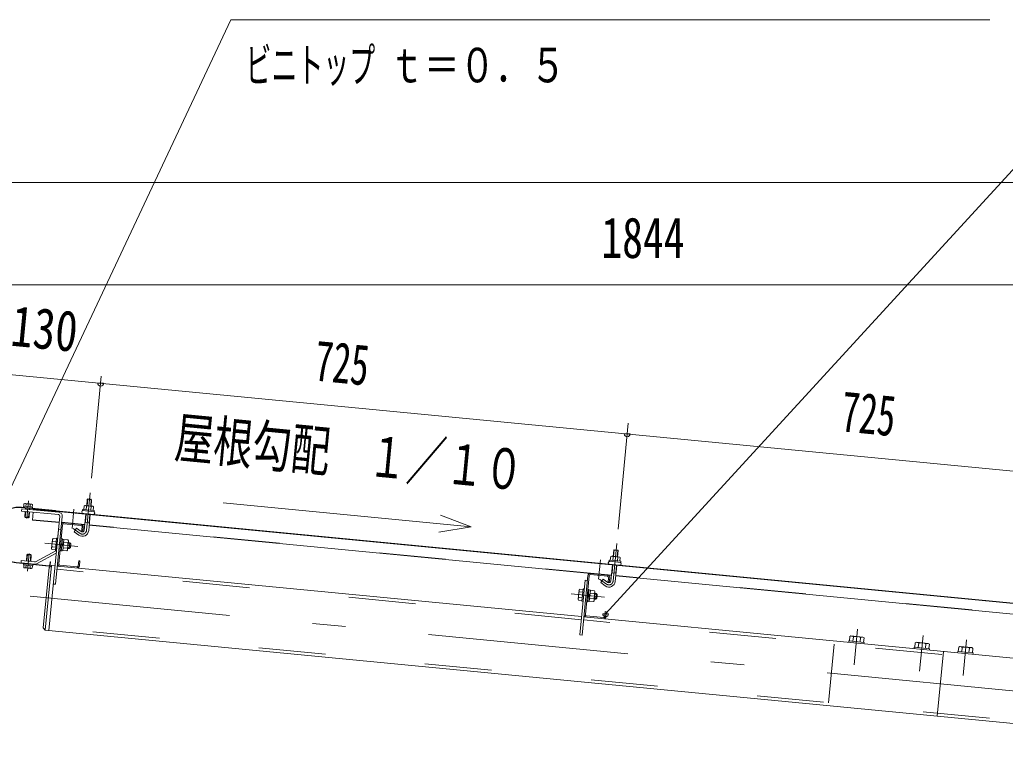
# Model space of a CAD drawing. Units: millimetres, scale not verified. Extents: x -32711 to 32716, y -14700 to 14700.
# Drawn here: x 15648 to 20375, y 8027 to 11466 of the extents above; entities that cross this region are included whole.
import ezdxf
from ezdxf.enums import TextEntityAlignment as Align

# ---------------------------------------------------------------- set-up
doc = ezdxf.new("R2010")
doc.units = ezdxf.units.MM
doc.header["$LTSCALE"] = 80
doc.linetypes.add('USER2', pattern=[10, 4, -6])
doc.linetypes.add('USER3', pattern=[24, 12, -5, 2, -5])
for name, color, linetype, lineweight in [('0-6_2-02BOLD', 7, 'Continuous', 18), ('0-7_2-12HIDDEN', 3, 'USER2', 18), ('0-8_2-22CENTER', 3, 'USER3', 18), ('0-9_2-42THIN', 4, 'Continuous', 18), ('0-A_2-52DIM', 3, 'Continuous', 18)]:
    doc.layers.add(name, color=color, linetype=linetype, lineweight=lineweight)
doc.styles.add('ＭＳ ゴシック', font='')
doc.styles.get('ＭＳ ゴシック').set_extended_font_data('MS Gothic')

msp = doc.modelspace()

# ---------------------------------------------------------------- linework, layer by layer
at = {"layer": '0-6_2-02BOLD'}
for p, q in [((21149.07, 8598.56), (15656.02, 9127.48)), ((15675.87, 9125.56), (15675.39, 9120.5)), ((15676.97, 9132.83), (15678.14, 9145.01)), ((15697.09, 9130.92), (15698.25, 9143.09)), ((15966.06, 9117.31), (15967.78, 9135.15)), ((15992.67, 9165.51), (15971.77, 9167.53)), ((15990.4, 9132.98), (15988.68, 9115.13)), ((15692.83, 9082.1), (15695.24, 9107.34)), ((15696.3, 9118.49), (15696.78, 9123.55)), ((15713.71, 9116.81), (15714.21, 9121.87)), ((15714.03, 9120.14), (21148.89, 8596.82)), ((15840.18, 9086.36), (15787.36, 8537.81)), ((15840.17, 9086.35), (15824.7, 8925.66)), ((15957.47, 9019.12), (15964.88, 9095.98)), ((15985.78, 9093.97), (15978.38, 9017.1)), ((15853.03, 9044.52), (15835.05, 8857.77)), ((15960.01, 9045.47), (15848.52, 9056.2)), ((15941.36, 9041.63), (15859.14, 9049.55)), ((15946.4, 9035.52), (15944.11, 9011.83)), ((15982.16, 9056.39), (15961.26, 9058.41)), ((18485.82, 8802.25), (15980.92, 9043.45)), ((15834.03, 9022.43), (15845.17, 9021.36)), ((15908.58, 9011.27), (15930.8, 8995.42)), ((15820.33, 8938.64), (15803.6, 8940.25)), ((15806.12, 8966.4), (15822.85, 8964.79)), ((15848.79, 8942.07), (15856.44, 8948.36)), ((15857.1, 8955.33), (15849.46, 8949.04)), ((15875.4, 8933.34), (15855.18, 8935.29)), ((15857.7, 8961.43), (15877.91, 8959.49)), ((15884.71, 8931.58), (15887.38, 8959.44)), ((15821.41, 8920.71), (15723.29, 8868.13)), ((15728.58, 8858.25), (15823.09, 8908.91)), ((18491.88, 8874.1), (18493.59, 8891.95)), ((18516.22, 8889.77), (18514.5, 8871.92)), ((15787.96, 8847.2), (15630.49, 8862.35)), ((15630.65, 8864.1), (15788.13, 8848.93)), ((15678.08, 8852.13), (15676.92, 8839.96)), ((15697.03, 8838.04), (15698.19, 8850.22)), ((15828.39, 8847.16), (18343.07, 8605.03)), ((15840.08, 8851.66), (15922.3, 8843.75)), ((18483.29, 8775.9), (18490.69, 8852.77)), ((18511.59, 8850.75), (18504.2, 8773.89)), ((18360.86, 8614.56), (18378.84, 8801.3)), ((18384.96, 8806.34), (18467.17, 8798.41)), ((18507.97, 8813.17), (18487.07, 8815.19)), ((21011.64, 8559.04), (18506.73, 8800.24)), ((18359.85, 8779.21), (18370.99, 8778.14)), ((18348.67, 8721.58), (18331.94, 8723.19)), ((18378.14, 8735.43), (18372.56, 8735.97)), ((18374.61, 8698.85), (18382.25, 8705.15)), ((18382.92, 8712.12), (18375.28, 8705.82)), ((18384.87, 8732.32), (18377.89, 8732.99)), ((18403.73, 8716.28), (18383.51, 8718.22)), ((18405, 8729.35), (18384.77, 8731.3)), ((18406.23, 8716.9), (18413.2, 8716.23)), ((18329.42, 8697.04), (18346.15, 8695.43)), ((18380.99, 8692.07), (18401.21, 8690.13)), ((18448.12, 8600.54), (18365.9, 8608.45)), ((18354.21, 8603.95), (20868.89, 8361.82)), ((19646.25, 8508.01), (19644.21, 8486.77)), ((19678.4, 8483.48), (19680.45, 8504.72)), ((19959.84, 8477.82), (19957.79, 8456.58)), ((19991.98, 8453.29), (19994.03, 8474.52)), ((20078.74, 8437.9), (20048.85, 8127.49)), ((20168.87, 8457.69), (20166.83, 8436.45)), ((20201.02, 8433.16), (20203.07, 8454.4))]:
    msp.add_line(p, q, dxfattribs=at)
for points in [[(15656.18, 9129.22), (15818.88, 9113.55), (15818.72, 9111.81)], [(15705.44, 9144.18), (15671.29, 9147.44), (15668.08, 9145.98), (15666.92, 9133.79)], [(15705.44, 9144.18), (15708.31, 9142.14), (15707.16, 9129.96)], [(16000, 9114.05), (16001.72, 9131.89), (15998.85, 9133.93), (15959.66, 9137.71), (15956.46, 9136.25), (15954.74, 9118.41)], [(15968.81, 9136.83), (15971.77, 9167.53), (15973.68, 9169.1), (15991.09, 9167.43), (15992.67, 9165.51), (15989.71, 9134.81)], [(15834.95, 9105.14), (15657.97, 9122.18), (15656.89, 9111.03), (15833.88, 9093.99)], [(15674.33, 9109.35), (15671.93, 9084.09), (15675.08, 9080.28), (15689.02, 9078.95), (15692.83, 9082.1), (15671.93, 9084.09)], [(15837.22, 9055.7), (15709.01, 9068.04), (15712.64, 9105.66)], [(15851.32, 9085.29), (15820.01, 8760.06), (15808.87, 8761.14)], [(15944.11, 9011.83), (15949.69, 9011.29), (15951.97, 9034.98)], [(15943, 9012.52), (15920.77, 9028.37), (15908.58, 9011.27)], [(15824.11, 8977.87), (15807.37, 8979.48), (15804.55, 8975.51), (15800.32, 8931.62), (15802.34, 8927.18), (15819.07, 8925.57)], [(15824.31, 8921.57), (15818.74, 8922.11), (15824.44, 8981.33), (15830.02, 8980.8)], [(15841.03, 8919.96), (15846.61, 8919.42), (15852.32, 8978.64), (15846.74, 8979.18)], [(15852.08, 8976.21), (15859.05, 8975.53), (15853.82, 8921.19), (15846.84, 8921.86)], [(15853.92, 8922.21), (15874.13, 8920.26), (15876.96, 8924.23), (15881.19, 8968.13), (15879.17, 8972.56), (15858.95, 8974.51)], [(15880.42, 8960.11), (15887.38, 8959.44), (15892.11, 8953.72), (15890.43, 8936.29), (15884.71, 8931.58), (15877.74, 8932.25)], [(15700.41, 8869.15), (15703.23, 8898.96), (15682.34, 8900.95), (15679.49, 8871.16)], [(15682.34, 8900.95), (15686.15, 8904.1), (15700.08, 8902.77), (15703.23, 8898.96)], [(18525.82, 8870.83), (18527.54, 8888.68), (18524.67, 8890.72), (18485.48, 8894.5), (18482.28, 8893.04), (18480.56, 8875.19)], [(18494.62, 8893.61), (18497.58, 8924.31), (18518.49, 8922.31), (18515.53, 8891.6)], [(18497.58, 8924.31), (18499.49, 8925.89), (18516.91, 8924.22), (18518.49, 8922.31)], [(15719.32, 8867.33), (15655.12, 8873.51), (15654.05, 8862.35), (15718.24, 8856.18)], [(15708.25, 8849.26), (15707.09, 8837.08), (15703.87, 8835.61), (15669.73, 8838.87), (15666.86, 8840.92), (15668.01, 8853.1)], [(15799.83, 8849.91), (15788.37, 8840.47), (15760.5, 8550.95), (15769.94, 8539.49), (21094.01, 8026.85)], [(15769.94, 8539.49), (15799.83, 8849.91), (15817.25, 8848.23)], [(15791.95, 8852.08), (15793.46, 8867.76), (15795.2, 8867.6), (15793.69, 8851.92)], [(15928.42, 8848.78), (15930.69, 8872.47), (15936.28, 8871.94), (15933.99, 8848.25)], [(18373.27, 8801.83), (18345.83, 8516.85), (18334.68, 8517.93), (18359.84, 8779.22)], [(18468.81, 8769.31), (18446.6, 8785.15), (18434.4, 8768.06), (18456.62, 8752.21)], [(18472.21, 8792.31), (18469.93, 8768.62), (18475.51, 8768.08), (18477.79, 8791.76)], [(18344.89, 8682.35), (18328.15, 8683.97), (18326.14, 8688.4), (18330.36, 8732.3), (18333.19, 8736.27), (18349.93, 8734.65)], [(18355.84, 8737.58), (18350.26, 8738.12), (18344.56, 8678.89), (18350.13, 8678.35)], [(18378.14, 8735.43), (18372.43, 8676.2), (18366.85, 8676.74)], [(18372.66, 8678.65), (18379.63, 8677.98), (18384.87, 8732.32)], [(18402.78, 8681.02), (18407, 8724.91), (18405, 8729.35)], [(18403.55, 8689.04), (18410.52, 8688.36), (18416.24, 8693.08), (18417.93, 8710.5), (18413.2, 8716.23), (18410.52, 8688.36)], [(18402.78, 8681.02), (18399.95, 8677.05), (18379.73, 8679)], [(18459.81, 8605.03), (18462.09, 8628.72), (18456.51, 8629.25), (18454.23, 8605.57)], [(19627.11, 8488.42), (19629.16, 8509.66), (19634.91, 8512.28), (19692.4, 8506.74), (19697.55, 8503.07), (19695.5, 8481.83)], [(19697.22, 8474.63), (19697.89, 8481.6), (19624.73, 8488.65), (19624.06, 8481.68)], [(19940.69, 8458.23), (19942.74, 8479.46), (19948.49, 8482.09), (20005.98, 8476.55), (20011.13, 8472.88), (20009.09, 8451.64)], [(20010.8, 8444.44), (20011.47, 8451.41), (19938.31, 8458.46), (19937.64, 8451.49)], [(20219.84, 8424.32), (20220.5, 8431.28), (20147.34, 8438.33), (20146.67, 8431.36)], [(20149.73, 8438.1), (20151.78, 8459.34), (20157.53, 8461.96), (20215.02, 8456.43), (20220.16, 8452.76), (20218.12, 8431.51)]]:
    msp.add_lwpolyline(points, dxfattribs=at)
for points in [[(15708.82, 9129.8), (15708.28, 9124.22), (15664.72, 9128.38), (15665.26, 9133.95)], [(15949.5, 9118.91), (15948.96, 9113.34), (16004.71, 9107.96), (16005.24, 9113.53)], [(15710.44, 8854.68), (15709.91, 8849.1), (15666.35, 8853.26), (15666.89, 8858.83)], [(18475.32, 8875.69), (18531.06, 8870.32), (18530.53, 8864.74), (18474.78, 8870.12)]]:
    msp.add_lwpolyline(points, close=True, dxfattribs=at)
for centre, radius, start, end in [((15643.34, 8995.78), 134.05, 84.49997, 264.49997), ((15643.34, 8995.78), 132.3, 84.49997, 264.49997), ((15672.51, 9139.18), 8.11, 46.00594, 84.55217), ((15685.54, 9116.16), 29.79, 64.72084, 104.38129), ((15702.67, 9136.3), 8.11, 84.55217, 123.0836), ((15961.32, 9127.44), 10.06, 50.11574, 110.11574), ((15975.65, 9098.38), 37.62, 66.91203, 102.08795), ((15995.27, 9124.17), 10.06, 58.88425, 118.88425), ((15833.21, 9087.02), 7, 354.49998, 84.49997), ((15833.21, 9087.02), 18.2, 354.49998, 84.49997), ((15951.78, 9106.03), 7, 84.4998, 264.4998), ((16000.55, 9101.33), 7, 264.50061, 84.50061), ((15858.6, 9043.98), 11.2, 84.4973, 174.4973), ((15858.6, 9043.98), 5.6, 84.4973, 174.4973), ((15940.82, 9036.05), 5.6, 354.5092, 84.50122), ((15940.82, 9036.05), 11.2, 354.50143, 84.50122), ((15948.33, 9019.99), 30.18, 234.5, 354.5), ((15948.33, 9019.99), 9.19, 234.5, 354.5), ((15810.56, 8932.98), 10.07, 133.77223, 174.49905), ((15838.87, 8950.06), 36.61, 153.47365, 195.52446), ((15814.34, 8972.21), 10.07, 174.49905, 215.22588), ((15842.64, 8949.69), 36.61, 333.47365, 15.52446), ((15870.95, 8966.76), 10.07, 313.77223, 354.49905), ((15818.43, 8926.27), 6.3, 298.20261, 313.75566), ((15867.17, 8927.53), 10.07, 354.49905, 35.22588), ((18487.14, 8884.22), 10.06, 50.11574, 110.11574), ((18501.47, 8855.17), 37.62, 66.91203, 102.08795), ((18521.08, 8880.96), 10.06, 58.88425, 118.88425), ((15719.99, 8874.3), 18.2, 264.49997, 298.1879), ((15719.99, 8874.3), 7, 264.49997, 298.18448), ((15788.47, 8852.42), 5.25, 264.49997, 354.49997), ((15788.47, 8852.42), 3.5, 264.49997, 354.49997), ((15840.62, 8857.23), 11.2, 174.4973, 264.48845), ((15840.62, 8857.23), 5.6, 174.4973, 264.48845), ((15922.84, 8849.32), 11.2, 264.49953, 354.50208), ((15922.84, 8849.32), 5.6, 264.49953, 354.5092), ((18477.6, 8862.82), 7, 84.4998, 264.4998), ((18526.37, 8858.12), 7, 264.50061, 84.50061), ((15672.5, 8846.75), 8.11, 264.55217, 303.0836), ((15689.63, 8866.89), 29.79, 244.72084, 284.38129), ((15702.66, 8843.87), 8.11, 226.00594, 264.55217), ((18384.42, 8800.76), 11.2, 84.4973, 174.4973), ((18384.42, 8800.76), 5.6, 84.4973, 174.4973), ((18466.64, 8792.84), 5.6, 354.5092, 84.50122), ((18466.64, 8792.84), 11.2, 354.50143, 84.50122), ((18474.14, 8776.78), 30.18, 234.5, 354.5), ((18474.14, 8776.78), 9.19, 234.5, 354.5), ((18364.68, 8706.84), 36.61, 153.47365, 195.52446), ((18340.16, 8728.99), 10.07, 174.49905, 215.22588), ((18368.45, 8706.48), 36.61, 333.47365, 15.52446), ((18396.76, 8723.55), 10.07, 313.77223, 354.49905), ((18336.38, 8689.77), 10.07, 133.77223, 174.49905), ((18392.99, 8684.32), 10.07, 354.49905, 35.22588), ((18366.43, 8614.02), 11.2, 174.4973, 264.48845), ((18366.43, 8614.02), 5.6, 174.4973, 264.48845), ((18448.66, 8606.11), 11.2, 264.49953, 354.50208), ((18448.66, 8606.11), 5.6, 264.49953, 354.5092), ((19636.74, 8498.8), 13.24, 44.06885, 84.5), ((19659.03, 8461.5), 48.23, 63.6357, 105.3643), ((19688.03, 8493.86), 13.24, 84.5, 124.92831), ((19950.33, 8468.61), 13.24, 44.06885, 84.5), ((19972.62, 8431.31), 48.23, 63.6357, 105.3643), ((20001.62, 8463.66), 13.24, 84.5, 124.92831), ((20159.36, 8448.48), 13.24, 44.06885, 84.5), ((20181.65, 8411.19), 48.23, 63.6357, 105.3643), ((20210.65, 8443.54), 13.24, 84.5, 124.92831)]:
    msp.add_arc(centre, radius, start, end, dxfattribs=at)
at = {"layer": '0-7_2-12HIDDEN'}
for p, q in [((15837.39, 9057.44), (15709.18, 9069.78)), ((15960.18, 9047.2), (15848.69, 9057.93)), ((18485.99, 8803.99), (15981.08, 9045.19)), ((18341.66, 8590.39), (15826.98, 8832.53)), ((21011.81, 8560.79), (18506.9, 8801.98)), ((20867.47, 8347.18), (18352.81, 8589.32)), ((21095.42, 8041.48), (15788.77, 8552.44)), ((19527.67, 8192.43), (19554.75, 8473.58))]:
    msp.add_line(p, q, dxfattribs=at)
at = {"layer": '0-8_2-22CENTER'}
for p, q in [((15985.29, 9198.43), (15967.92, 9018.11)), ((15681.64, 9075.79), (15689.79, 9160.43)), ((15898.57, 9028.17), (15907.49, 9120.84)), ((15936.9, 9003.97), (15903.42, 9027.84)), ((15767.59, 8956.92), (15926.1, 8941.64)), ((18493.74, 8774.89), (18511.1, 8955.22)), ((15693.53, 8907.27), (15685.38, 8822.63)), ((18424.39, 8784.95), (18433.3, 8877.63)), ((18429.24, 8784.63), (18462.71, 8760.76)), ((15697.78, 8703.08), (21108.96, 8182.06)), ((18451.93, 8698.43), (18293.41, 8713.71)), ((19667.01, 8544.35), (19650.57, 8373.64)), ((19964.15, 8343.44), (19980.59, 8514.16)), ((20189.63, 8494.03), (20173.18, 8323.32))]:
    msp.add_line(p, q, dxfattribs=at)
for centre in [(15948.33, 9019.99), (18474.14, 8776.78)]:
    msp.add_arc(centre, 19.69, 234.5, 354.5, dxfattribs=at)
at = {"layer": '0-9_2-42THIN'}
for p, q in [((15678.67, 9125.3), (15678.19, 9120.23)), ((15973.68, 9169.1), (15970.55, 9136.66)), ((15987.97, 9134.98), (15991.09, 9167.43)), ((15677.12, 9109.08), (15674.45, 9081.04)), ((15689.77, 9079.58), (15692.45, 9107.61)), ((15693.52, 9118.76), (15694, 9123.82)), ((15963, 9058.23), (15966.62, 9095.81)), ((15960.63, 9051.9), (15963, 9058.23)), ((15878.07, 8935.74), (15888.53, 8934.73)), ((15890.54, 8955.63), (15880.08, 8956.64)), ((15682.28, 8870.9), (15685.38, 8903.48)), ((15700.72, 8902.01), (15697.61, 8869.42)), ((18499.49, 8925.89), (18496.37, 8893.45)), ((18513.79, 8891.76), (18516.91, 8924.21)), ((18416.35, 8712.41), (18405.9, 8713.42)), ((18403.89, 8692.52), (18414.34, 8691.51))]:
    msp.add_line(p, q, dxfattribs=at)
for points in [[(15984.03, 9094.14), (15980.42, 9056.56), (15981.54, 9049.88)], [(18486.45, 8808.69), (18488.82, 8815.02), (18492.43, 8852.59)], [(18509.85, 8850.92), (18506.23, 8813.35), (18507.35, 8806.68)]]:
    msp.add_lwpolyline(points, dxfattribs=at)
at = {"layer": '0-A_2-52DIM'}
for p, q in [((21070.88, 11465.9), (18457.95, 8618.92)), ((29572.37, 10685.45), (15509.39, 10685.45)), ((15509.39, 10195.45), (29572.37, 10195.45)), ((15579.5, 9767.92), (21087.52, 9237.56)), ((15992, 9268.11), (16039.09, 9757.32)), ((16049.89, 9723.97), (16021.89, 9723.97)), ((18517.81, 9024.9), (18566.74, 9533.02)), ((18575.71, 9480.76), (18547.71, 9480.76)), ((17813.43, 9035.89), (16624.02, 9150.42)), ((18471.95, 8618.92), (18443.95, 8618.92))]:
    msp.add_line(p, q, dxfattribs=at)
for points in [[(15526.11, 9058.64), (16660.88, 11465.9), (20300.88, 11465.9)], [(17665.91, 9091.05), (17813.43, 9035.89), (17658.09, 9009.89)]]:
    msp.add_lwpolyline(points, dxfattribs=at)
for centre in [(16035.89, 9723.97), (18561.71, 9480.76), (18457.95, 8618.92)]:
    msp.add_arc(centre, 14, 180, 0, dxfattribs=at)

# ---------------------------------------------------------------- texts
at = {"layer": '0-A_2-52DIM', "color": 7, "style": 'ＭＳ ゴシック'}
for s, height, width, p in [('ビニトップ ', 165.8, 0.55, (16730.88, 11115.9)), ('ｔ＝０．５', 165.8, 0.75, (17418.57, 11115.9)), ('1844', 195, 0.75, (18438.11, 10265.45))]:
    msp.add_text(s, height=height, dxfattribs=dict(at, width=width)).set_placement(p, align=Align.BOTTOM_LEFT)
for s, rotation, width, p in [('130', 354.5, 0.8, (15593.18, 9846.07)), ('725', 354.5, 0.65, (17049.89, 9679.08)), ('725', 354.501, 0.65, (19575.7, 9435.86)), ('屋根勾配\u3000１／１０', 354.5, 0.7, (16379.84, 9311.59))]:
    msp.add_text(s, height=195, rotation=rotation, dxfattribs=dict(at, width=width)).set_placement(p, align=Align.BOTTOM_LEFT)

doc.saveas('drawing.dxf')
